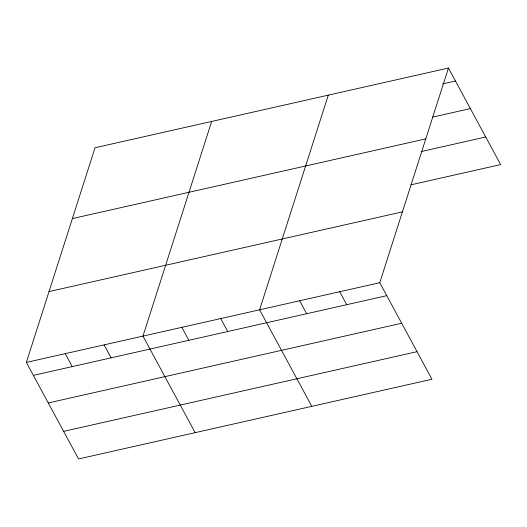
<?xml version="1.0" encoding="UTF-8"?>
<svg xmlns="http://www.w3.org/2000/svg" width="527" height="527" viewBox="0 0 527 527"><rect width="100%" height="100%" fill="white"/><g stroke="black" fill="none" stroke-linecap="round" stroke-linejoin="round"><path stroke-width="0.79" d="M448.451 68.042L379.756 282.703L431.962 379.249L78.549 458.958L26.35 362.411L95.038 147.751L448.451 68.042L500.65 164.589L410.928 184.825M211.663 121.447L142.975 336.107L195.174 432.654M328.288 95.143L259.6 309.804L311.8 406.35M442.64 83.892L455.453 81M432.72 117.08L470.367 108.588M72.37 218.586L425.783 138.884M421.653 151.46L485.736 137.007M49.018 291.576L402.424 211.867M26.35 362.411L379.756 282.703M33.359 375.369L386.765 295.66M48.273 402.951L401.679 323.242M63.635 431.369L417.048 351.667M339.704 291.734L346.713 304.698M299.652 300.772L306.661 313.73M220.727 318.572L227.73 331.529M181.848 327.339L188.857 340.297M104.102 344.875L111.105 357.833M65.223 353.643L72.232 366.601"/></g></svg>
